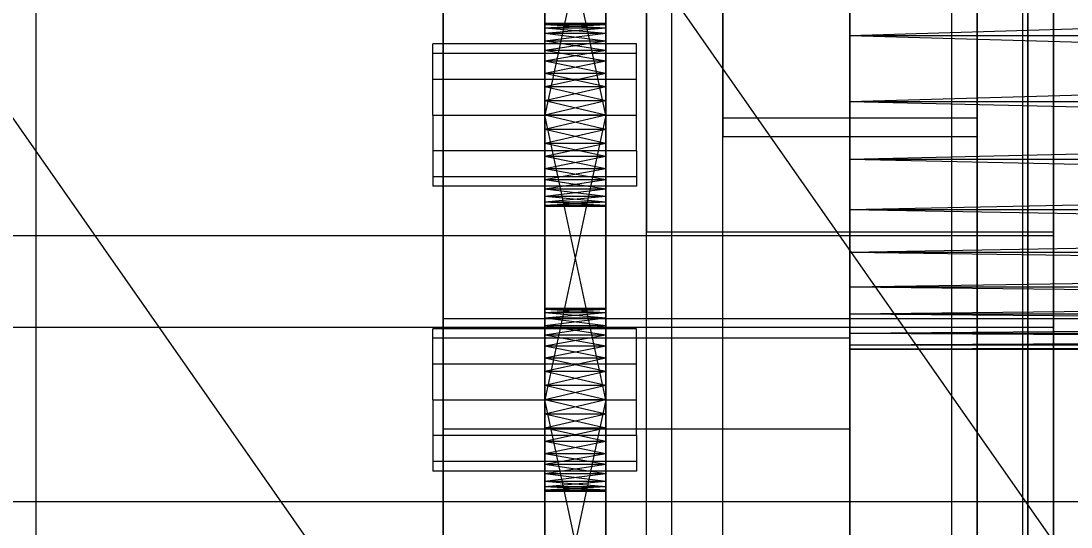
# Model space of a CAD drawing. Header units: millimetres. Extents: x -1970 to 59977, y -50268 to 6837.
# Drawn here: x 1398.5 to 1501.7, y -33946 to -33896.2 of the extents above; entities that cross this region are included whole.
import ezdxf

# ---------------------------------------------------------------- set-up
doc = ezdxf.new("R2010")
doc.units = ezdxf.units.MM
for name, color, linetype, lineweight in [('COTAS_O', 1, 'Continuous', 0), ('frontal_C03', 7, 'Continuous', 0), ('frontal_secador', 7, 'Continuous', 0), ('frontal_tolva', 7, 'Continuous', 0)]:
    doc.layers.add(name, color=color, linetype=linetype, lineweight=lineweight)
doc.dimstyles.new('R19_100', dxfattribs={"dimtxt": 250, "dimasz": 150, "dimexe": 150, "dimexo": 80, "dimgap": 100, "dimtad": 1, "dimtih": 1, "dimtoh": 1, "dimdsep": 46, "dimcen": 0.09, "dimadec": 0, "dimazin": 0, "dimtfac": 1, "dimtdec": 4, "dimtofl": 0, "dimtmove": 0, "dimatfit": 3, "dimfxl": 1, "dimtolj": 1, "dimtzin": 0, "dimarcsym": 0})

# ---------------------------------------------------------------- blocks, each defined once
blk = doc.blocks.new('*D39')
at = {"layer": 'COTAS_O', "color": 0, "lineweight": -2, "transparency": 16777216}
for p, q in [((-1725, -34320), (-1725, -33550)), ((1725, -34320), (1725, -33550)), ((-1575, -33700), (1575, -33700))]:
    blk.add_line(p, q, dxfattribs=at)
at = {"layer": 'COTAS_O', "color": 0, "transparency": 16777216}
for points in [[(-1575, -33675), (-1575, -33725), (-1725, -33700)], [(1575, -33675), (1575, -33725), (1725, -33700)]]:
    blk.add_solid(points, dxfattribs=at)
at = {"layer": 'Defpoints', "color": 0, "transparency": 16777216}
for p in [(1725, -33700), (-1725, -34400), (1725, -34400)]:
    blk.add_point(p, dxfattribs=at)

msp = doc.modelspace()

# ---------------------------------------------------------------- linework, layer by layer
at = {"layer": 'frontal_C03'}
for p, q in [((1500, -32314.944), (1500, -34875.113)), ((1500, -34879.011), (1500, -32318.841)), ((1490, -35975), (1490, -32996.942)), ((1497, -35975), (1497, -32996.942)), ((1490, -35975), (1490, -33266.434)), ((1497, -35975), (1497, -33266.434)), ((1467.5, -33905.804), (1467.5, -33310.844)), ((1492.5, -33905.804), (1492.5, -33310.844)), ((1460, -33916.987), (1460, -33647.495)), ((1500, -33916.987), (1500, -33647.495)), ((1440, -34004.816), (1440, -33657.91)), ((1480, -33657.91), (1480, -34004.816)), ((1440, -33666.893), (1440, -34013.799)), ((1480, -34013.799), (1480, -33666.893)), ((1490, -35975), (1490, -33805.417)), ((1497, -35975), (1497, -33805.417)), ((1460, -34086.651), (1460, -33817.159)), ((1500, -33817.159), (1500, -34086.651)), ((1467.5, -34418.43), (1467.5, -33823.47)), ((1492.5, -33823.47), (1492.5, -34418.43)), ((1462.5, -34158.748), (1462.5, -33833.28)), ((1497.5, -33833.28), (1497.5, -34158.748)), ((1462.5, -34165.485), (1462.5, -33840.017)), ((1497.5, -34165.485), (1497.5, -33840.017)), ((1467.5, -34444.787), (1467.5, -33849.827)), ((1492.5, -34444.787), (1492.5, -33849.827)), ((1467.5, -33851.633), (1467.5, -33907.61)), ((1492.5, -33851.633), (1492.5, -33907.61)), ((1460, -34125.629), (1460, -33856.137)), ((1500, -34125.629), (1500, -33856.137)), ((1460, -33868.264), (1460, -33916.987)), ((1460, -34137.755), (1460, -33868.264)), ((1500, -33916.987), (1500, -33868.264)), ((1500, -33868.264), (1500, -34137.755)), ((1467.5, -33877.64), (1467.5, -33907.61)), ((1492.5, -33907.61), (1492.5, -33877.64)), ((1467.5, -33905.804), (1467.5, -33879.447)), ((1492.5, -33879.447), (1492.5, -33905.804)), ((1500, -33883.261), (1500, -33917.367)), ((1500, -33926.351), (1500, -33892.245)), ((1492.5, -33905.804), (1467.5, -33905.804)), ((1467.5, -33907.61), (1492.5, -33907.61)), ((1460, -33916.987), (1500, -33916.987)), ((1460, -34186.478), (1460, -33916.987)), ((1500, -34186.478), (1500, -33916.987)), ((1500, -33917.367), (-1500, -33917.367)), ((1500, -33926.351), (1500, -33917.367)), ((-1500, -33926.351), (1500, -33926.351)), ((1440, -33936.384), (1440, -33927.401)), ((1440, -33927.401), (1480, -33927.401)), ((1440, -34274.308), (1440, -33927.401)), ((1480, -33927.401), (1480, -33936.384)), ((1480, -33927.401), (1480, -34274.308)), ((1480, -33936.384), (1440, -33936.384)), ((1440, -33936.384), (1440, -34283.291)), ((1480, -34283.291), (1480, -33936.384))]:
    msp.add_line(p, q, dxfattribs=at)
at = {"layer": 'frontal_secador'}
for p, q in [((1400, -36000), (1400, -33000)), ((1400, -36000), (1400, -33075)), ((1400, -34600), (1400, -33075)), ((1400, -35940), (1400, -33075)), ((1400, -34650), (1400, -33075)), ((1400, -36000), (1400, -33250)), ((1480, -33658.5), (1480, -33919)), ((1480, -33914.82), (1480, -33658.5)), ((1480, -33914.82), (1480, -33677.12)), ((1480, -33682.82), (1480, -33897.72)), ((1480, -33682.82), (1480, -33919)), ((1480, -33696.5), (1480, -33897.72)), ((1450, -33908.281), (1450, -33869.481)), ((1456, -33869.481), (1456, -33908.281)), ((1450, -33871.136), (1450, -33908.281)), ((1456, -33908.281), (1456, -33871.136)), ((1450, -33908.281), (1450, -33873.414)), ((1456, -33873.414), (1456, -33908.281)), ((1450, -33905.5), (1450, -33876.092)), ((1450, -33908.281), (1450, -33876.092)), ((1456, -33876.092), (1456, -33905.5)), ((1456, -33876.092), (1456, -33908.281)), ((1450, -33877.5), (1450, -33905.5)), ((1456, -33905.5), (1450, -33877.5)), ((1456, -33877.5), (1450, -33905.5)), ((1456, -33905.5), (1456, -33877.5)), ((1480, -33897.72), (1480, -33890.5)), ((1480, -33904.18), (1480, -33890.5)), ((1480, -33914.82), (1480, -33890.5)), ((1715, -33890.5), (1480, -33897.72)), ((1450, -33896.611), (1450, -33896.5)), ((1456, -33896.611), (1450, -33896.5)), ((1456, -33896.5), (1450, -33896.5)), ((1456, -33896.5), (1450, -33896.611)), ((1450, -33896.611), (1450, -33897.481)), ((1450, -33896.94), (1450, -33896.611)), ((1450, -33896.611), (1450, -33899.136)), ((1456, -33896.94), (1450, -33896.611)), ((1456, -33896.611), (1450, -33896.611)), ((1456, -33896.611), (1450, -33896.94)), ((1456, -33896.611), (1456, -33896.5)), ((1456, -33897.481), (1456, -33896.611)), ((1456, -33896.611), (1456, -33896.94)), ((1456, -33899.136), (1456, -33896.611)), ((1450, -33897.481), (1450, -33896.94)), ((1456, -33897.481), (1450, -33896.94)), ((1456, -33896.94), (1450, -33896.94)), ((1456, -33896.94), (1450, -33897.481)), ((1450, -33897.481), (1450, -33899.136)), ((1450, -33898.219), (1450, -33897.481)), ((1450, -33901.414), (1450, -33897.481)), ((1450, -33936.281), (1450, -33897.481)), ((1456, -33898.219), (1450, -33897.481)), ((1456, -33897.481), (1450, -33897.481)), ((1456, -33897.481), (1450, -33898.219)), ((1456, -33896.94), (1456, -33897.481)), ((1456, -33899.136), (1456, -33897.481)), ((1456, -33897.481), (1456, -33898.219)), ((1456, -33897.481), (1456, -33901.414)), ((1456, -33897.481), (1456, -33936.281)), ((1439, -33899.438), (1439, -33898.5)), ((1459, -33898.5), (1439, -33898.5)), ((1450, -33899.136), (1450, -33898.219)), ((1456, -33899.136), (1450, -33898.219)), ((1456, -33898.219), (1450, -33898.219)), ((1456, -33898.219), (1450, -33899.136)), ((1456, -33898.219), (1456, -33899.136)), ((1459, -33899.438), (1459, -33898.5)), ((1480, -33897.72), (1480, -33909.88)), ((1480, -33904.18), (1480, -33897.72)), ((1480, -33897.72), (1480, -33919)), ((1715, -33904.18), (1480, -33897.72)), ((1715, -33897.72), (1480, -33897.72)), ((1715, -33897.72), (1480, -33904.18)), ((1439, -33902), (1439, -33899.438)), ((1459, -33899.438), (1439, -33899.438)), ((1450, -33899.136), (1450, -33901.414)), ((1450, -33900.21), (1450, -33899.136)), ((1450, -33899.136), (1450, -33904.092)), ((1450, -33899.136), (1450, -33936.281)), ((1456, -33900.21), (1450, -33899.136)), ((1456, -33899.136), (1450, -33899.136)), ((1456, -33899.136), (1450, -33900.21)), ((1456, -33901.414), (1456, -33899.136)), ((1456, -33899.136), (1456, -33900.21)), ((1456, -33904.092), (1456, -33899.136)), ((1456, -33936.281), (1456, -33899.136)), ((1459, -33902), (1459, -33899.438)), ((1450, -33901.414), (1450, -33900.21)), ((1456, -33901.414), (1450, -33900.21)), ((1456, -33900.21), (1450, -33900.21)), ((1456, -33900.21), (1450, -33901.414)), ((1456, -33900.21), (1456, -33901.414)), ((1450, -33901.414), (1450, -33904.092)), ((1450, -33902.719), (1450, -33901.414)), ((1450, -33936.281), (1450, -33901.414)), ((1456, -33902.719), (1450, -33901.414)), ((1456, -33901.414), (1450, -33901.414)), ((1456, -33901.414), (1450, -33902.719)), ((1456, -33904.092), (1456, -33901.414)), ((1456, -33901.414), (1456, -33902.719)), ((1456, -33901.414), (1456, -33936.281)), ((1439, -33905.5), (1439, -33902)), ((1459, -33902), (1439, -33902)), ((1450, -33904.092), (1450, -33902.719)), ((1456, -33904.092), (1450, -33902.719)), ((1456, -33902.719), (1450, -33902.719)), ((1456, -33902.719), (1450, -33904.092)), ((1456, -33902.719), (1456, -33904.092)), ((1459, -33905.5), (1459, -33902)), ((1450, -33933.5), (1450, -33904.092)), ((1450, -33904.092), (1450, -33905.5)), ((1450, -33936.281), (1450, -33904.092)), ((1456, -33905.5), (1450, -33904.092)), ((1456, -33904.092), (1450, -33904.092)), ((1456, -33904.092), (1450, -33905.5)), ((1456, -33904.092), (1456, -33933.5)), ((1456, -33905.5), (1456, -33904.092)), ((1456, -33904.092), (1456, -33936.281)), ((1480, -33909.88), (1480, -33904.18)), ((1480, -33914.82), (1480, -33904.18)), ((1715, -33909.88), (1480, -33904.18)), ((1715, -33904.18), (1480, -33904.18)), ((1715, -33904.18), (1480, -33909.88)), ((1439, -33905.5), (1439, -33909)), ((1439, -33905.5), (1459, -33905.5)), ((1450, -33905.5), (1450, -33933.5)), ((1456, -33933.5), (1450, -33905.5)), ((1456, -33905.5), (1450, -33905.5)), ((1456, -33905.5), (1450, -33933.5)), ((1450, -33908.281), (1450, -33905.5)), ((1450, -33905.5), (1450, -33906.908)), ((1456, -33905.5), (1450, -33906.908)), ((1456, -33906.908), (1450, -33905.5)), ((1456, -33933.5), (1456, -33905.5)), ((1456, -33905.5), (1456, -33908.281)), ((1456, -33906.908), (1456, -33905.5)), ((1459, -33909), (1459, -33905.5)), ((1450, -33906.908), (1450, -33908.281)), ((1456, -33906.908), (1450, -33906.908)), ((1456, -33906.908), (1450, -33908.281)), ((1456, -33908.281), (1450, -33906.908)), ((1456, -33908.281), (1456, -33906.908)), ((1439, -33909), (1439, -33911.562)), ((1459, -33909), (1439, -33909)), ((1450, -33910.79), (1450, -33908.281)), ((1450, -33908.281), (1450, -33909.586)), ((1450, -33912.781), (1450, -33908.281)), ((1450, -33914.5), (1450, -33908.281)), ((1456, -33908.281), (1450, -33908.281)), ((1456, -33908.281), (1450, -33909.586)), ((1456, -33909.586), (1450, -33908.281)), ((1456, -33908.281), (1456, -33910.79)), ((1456, -33909.586), (1456, -33908.281)), ((1456, -33908.281), (1456, -33912.781)), ((1456, -33908.281), (1456, -33914.5)), ((1459, -33909), (1459, -33911.562)), ((1450, -33909.586), (1450, -33910.79)), ((1456, -33909.586), (1450, -33909.586)), ((1456, -33909.586), (1450, -33910.79)), ((1456, -33910.79), (1450, -33909.586)), ((1456, -33910.79), (1456, -33909.586)), ((1480, -33909.88), (1480, -33919)), ((1480, -33914.82), (1480, -33909.88)), ((1715, -33914.82), (1480, -33909.88)), ((1715, -33909.88), (1480, -33909.88)), ((1715, -33909.88), (1480, -33914.82)), ((1450, -33912.781), (1450, -33910.79)), ((1450, -33910.79), (1450, -33911.864)), ((1456, -33910.79), (1450, -33910.79)), ((1456, -33910.79), (1450, -33911.864)), ((1456, -33911.864), (1450, -33910.79)), ((1456, -33910.79), (1456, -33912.781)), ((1456, -33911.864), (1456, -33910.79)), ((1439, -33911.562), (1439, -33912.5)), ((1459, -33911.562), (1439, -33911.562)), ((1450, -33911.864), (1450, -33912.781)), ((1456, -33911.864), (1450, -33911.864)), ((1456, -33911.864), (1450, -33912.781)), ((1456, -33912.781), (1450, -33911.864)), ((1456, -33912.781), (1456, -33911.864)), ((1459, -33911.562), (1459, -33912.5)), ((1459, -33912.5), (1439, -33912.5)), ((1450, -33914.06), (1450, -33912.781)), ((1450, -33912.781), (1450, -33913.519)), ((1450, -33914.5), (1450, -33912.781)), ((1456, -33912.781), (1450, -33912.781)), ((1456, -33912.781), (1450, -33913.519)), ((1456, -33913.519), (1450, -33912.781)), ((1456, -33912.781), (1456, -33914.06)), ((1456, -33913.519), (1456, -33912.781)), ((1456, -33912.781), (1456, -33914.5)), ((1450, -33913.519), (1450, -33914.06)), ((1456, -33913.519), (1450, -33913.519)), ((1456, -33913.519), (1450, -33914.06)), ((1456, -33914.06), (1450, -33913.519)), ((1450, -33914.5), (1450, -33914.06)), ((1450, -33914.06), (1450, -33914.389)), ((1456, -33914.06), (1450, -33914.06)), ((1456, -33914.06), (1450, -33914.389)), ((1456, -33914.389), (1450, -33914.06)), ((1456, -33914.06), (1456, -33913.519)), ((1456, -33914.06), (1456, -33914.5)), ((1456, -33914.389), (1456, -33914.06)), ((1450, -33914.389), (1450, -33914.5)), ((1456, -33914.389), (1450, -33914.389)), ((1456, -33914.389), (1450, -33914.5)), ((1456, -33914.5), (1450, -33914.389)), ((1456, -33914.5), (1450, -33914.5)), ((1456, -33914.5), (1456, -33914.389)), ((1480, -33919), (1480, -33914.82)), ((1480, -33922.42), (1480, -33914.82)), ((1480, -33926.98), (1480, -33914.82)), ((1715, -33919), (1480, -33914.82)), ((1715, -33914.82), (1480, -33914.82)), ((1715, -33914.82), (1480, -33919)), ((1480, -33919), (1480, -33925.08)), ((1480, -33922.42), (1480, -33919)), ((1480, -33919), (1480, -33928.12)), ((1480, -33919), (1480, -33926.98)), ((1715, -33922.42), (1480, -33919)), ((1715, -33919), (1480, -33919)), ((1715, -33919), (1480, -33922.42)), ((1480, -33925.08), (1480, -33922.42)), ((1480, -33926.98), (1480, -33922.42)), ((1715, -33925.08), (1480, -33922.42)), ((1715, -33922.42), (1480, -33922.42)), ((1715, -33922.42), (1480, -33925.08)), ((1450, -33924.611), (1450, -33924.5)), ((1456, -33924.611), (1450, -33924.5)), ((1456, -33924.5), (1450, -33924.5)), ((1456, -33924.5), (1450, -33924.611)), ((1456, -33924.611), (1456, -33924.5)), ((1440, -33925.5), (1710, -33925.5)), ((1440, -33943.5), (1440, -33925.5)), ((1450, -33924.611), (1450, -33925.481)), ((1450, -33924.94), (1450, -33924.611)), ((1450, -33924.611), (1450, -33927.136)), ((1456, -33924.94), (1450, -33924.611)), ((1456, -33924.611), (1450, -33924.611)), ((1456, -33924.611), (1450, -33924.94)), ((1450, -33925.481), (1450, -33924.94)), ((1456, -33925.481), (1450, -33924.94)), ((1456, -33924.94), (1450, -33924.94)), ((1456, -33924.94), (1450, -33925.481)), ((1450, -33925.481), (1450, -33927.136)), ((1450, -33926.219), (1450, -33925.481)), ((1450, -33929.414), (1450, -33925.481)), ((1450, -33964.281), (1450, -33925.481)), ((1456, -33926.219), (1450, -33925.481)), ((1456, -33925.481), (1450, -33925.481)), ((1456, -33925.481), (1450, -33926.219)), ((1456, -33925.481), (1456, -33924.611)), ((1456, -33924.611), (1456, -33924.94)), ((1456, -33927.136), (1456, -33924.611)), ((1456, -33924.94), (1456, -33925.481)), ((1456, -33927.136), (1456, -33925.481)), ((1456, -33925.481), (1456, -33926.219)), ((1456, -33925.481), (1456, -33929.414)), ((1456, -33925.481), (1456, -33964.281)), ((1480, -33925.08), (1480, -33928.12)), ((1480, -33926.98), (1480, -33925.08)), ((1715, -33926.98), (1480, -33925.08)), ((1715, -33925.08), (1480, -33925.08)), ((1715, -33925.08), (1480, -33926.98)), ((1439, -33927.438), (1439, -33926.5)), ((1459, -33926.5), (1439, -33926.5)), ((1450, -33927.136), (1450, -33926.219)), ((1456, -33927.136), (1450, -33926.219)), ((1456, -33926.219), (1450, -33926.219)), ((1456, -33926.219), (1450, -33927.136)), ((1456, -33926.219), (1456, -33927.136)), ((1459, -33927.438), (1459, -33926.5)), ((1439, -33930), (1439, -33927.438)), ((1459, -33927.438), (1439, -33927.438)), ((1450, -33927.136), (1450, -33929.414)), ((1450, -33928.21), (1450, -33927.136)), ((1450, -33927.136), (1450, -33932.092)), ((1450, -33927.136), (1450, -33964.281)), ((1456, -33928.21), (1450, -33927.136)), ((1456, -33927.136), (1450, -33927.136)), ((1456, -33927.136), (1450, -33928.21)), ((1456, -33929.414), (1456, -33927.136)), ((1456, -33927.136), (1456, -33928.21)), ((1456, -33932.092), (1456, -33927.136)), ((1456, -33964.281), (1456, -33927.136)), ((1459, -33930), (1459, -33927.438)), ((1480, -33928.5), (1480, -33926.98)), ((1480, -33926.98), (1480, -33928.12)), ((1715, -33928.12), (1480, -33926.98)), ((1715, -33926.98), (1480, -33926.98)), ((1715, -33926.98), (1480, -33928.12)), ((1450, -33929.414), (1450, -33928.21)), ((1456, -33929.414), (1450, -33928.21)), ((1456, -33928.21), (1450, -33928.21)), ((1456, -33928.21), (1450, -33929.414)), ((1456, -33928.21), (1456, -33929.414)), ((1480, -33928.12), (1480, -33928.5)), ((1715, -33928.5), (1480, -33928.12)), ((1715, -33928.12), (1480, -33928.12)), ((1715, -33928.12), (1480, -33928.5)), ((1480, -33928.5), (1715, -33928.5)), ((1450, -33929.414), (1450, -33932.092)), ((1450, -33930.719), (1450, -33929.414)), ((1450, -33964.281), (1450, -33929.414)), ((1456, -33930.719), (1450, -33929.414)), ((1456, -33929.414), (1450, -33929.414)), ((1456, -33929.414), (1450, -33930.719)), ((1456, -33932.092), (1456, -33929.414)), ((1456, -33929.414), (1456, -33930.719)), ((1456, -33929.414), (1456, -33964.281)), ((1439, -33933.5), (1439, -33930)), ((1459, -33930), (1439, -33930)), ((1450, -33932.092), (1450, -33930.719)), ((1456, -33932.092), (1450, -33930.719)), ((1456, -33930.719), (1450, -33930.719)), ((1456, -33930.719), (1450, -33932.092)), ((1456, -33930.719), (1456, -33932.092)), ((1459, -33933.5), (1459, -33930)), ((1450, -33961.5), (1450, -33932.092)), ((1450, -33932.092), (1450, -33933.5)), ((1450, -33964.281), (1450, -33932.092)), ((1456, -33933.5), (1450, -33932.092)), ((1456, -33932.092), (1450, -33932.092)), ((1456, -33932.092), (1450, -33933.5)), ((1456, -33932.092), (1456, -33961.5)), ((1456, -33933.5), (1456, -33932.092)), ((1456, -33932.092), (1456, -33964.281)), ((1439, -33933.5), (1439, -33937)), ((1439, -33933.5), (1459, -33933.5)), ((1450, -33933.5), (1450, -33961.5)), ((1456, -33961.5), (1450, -33933.5)), ((1456, -33933.5), (1450, -33933.5)), ((1456, -33933.5), (1450, -33961.5)), ((1450, -33936.281), (1450, -33933.5)), ((1450, -33933.5), (1450, -33934.908)), ((1456, -33933.5), (1450, -33934.908)), ((1456, -33934.908), (1450, -33933.5)), ((1456, -33961.5), (1456, -33933.5)), ((1456, -33933.5), (1456, -33936.281)), ((1456, -33934.908), (1456, -33933.5)), ((1459, -33937), (1459, -33933.5)), ((1450, -33934.908), (1450, -33936.281)), ((1456, -33934.908), (1450, -33934.908)), ((1456, -33934.908), (1450, -33936.281)), ((1456, -33936.281), (1450, -33934.908)), ((1456, -33936.281), (1456, -33934.908)), ((1450, -33938.79), (1450, -33936.281)), ((1450, -33936.281), (1450, -33937.586)), ((1450, -33940.781), (1450, -33936.281)), ((1450, -33942.5), (1450, -33936.281)), ((1456, -33936.281), (1450, -33936.281)), ((1456, -33936.281), (1450, -33937.586)), ((1456, -33937.586), (1450, -33936.281)), ((1456, -33936.281), (1456, -33938.79)), ((1456, -33937.586), (1456, -33936.281)), ((1456, -33936.281), (1456, -33940.781)), ((1456, -33936.281), (1456, -33942.5)), ((1439, -33937), (1439, -33939.562)), ((1459, -33937), (1439, -33937)), ((1450, -33937.586), (1450, -33938.79)), ((1456, -33937.586), (1450, -33937.586)), ((1456, -33937.586), (1450, -33938.79)), ((1456, -33938.79), (1450, -33937.586)), ((1456, -33938.79), (1456, -33937.586)), ((1459, -33937), (1459, -33939.562)), ((1450, -33940.781), (1450, -33938.79)), ((1450, -33938.79), (1450, -33939.864)), ((1456, -33938.79), (1450, -33938.79)), ((1456, -33938.79), (1450, -33939.864)), ((1456, -33939.864), (1450, -33938.79)), ((1456, -33938.79), (1456, -33940.781)), ((1456, -33939.864), (1456, -33938.79)), ((1439, -33939.562), (1439, -33940.5)), ((1459, -33939.562), (1439, -33939.562)), ((1450, -33939.864), (1450, -33940.781)), ((1456, -33939.864), (1450, -33939.864)), ((1456, -33939.864), (1450, -33940.781)), ((1456, -33940.781), (1450, -33939.864)), ((1456, -33940.781), (1456, -33939.864)), ((1459, -33939.562), (1459, -33940.5)), ((1459, -33940.5), (1439, -33940.5)), ((1450, -33942.06), (1450, -33940.781)), ((1450, -33940.781), (1450, -33941.519)), ((1450, -33942.5), (1450, -33940.781)), ((1456, -33940.781), (1450, -33940.781)), ((1456, -33940.781), (1450, -33941.519)), ((1456, -33941.519), (1450, -33940.781)), ((1456, -33940.781), (1456, -33942.06)), ((1456, -33941.519), (1456, -33940.781)), ((1456, -33940.781), (1456, -33942.5)), ((1450, -33941.519), (1450, -33942.06)), ((1456, -33941.519), (1450, -33941.519)), ((1456, -33941.519), (1450, -33942.06)), ((1456, -33942.06), (1450, -33941.519)), ((1450, -33942.5), (1450, -33942.06)), ((1450, -33942.06), (1450, -33942.389)), ((1456, -33942.06), (1450, -33942.06)), ((1456, -33942.06), (1450, -33942.389)), ((1456, -33942.389), (1450, -33942.06)), ((1456, -33942.06), (1456, -33941.519)), ((1456, -33942.06), (1456, -33942.5)), ((1456, -33942.389), (1456, -33942.06)), ((1450, -33942.389), (1450, -33942.5)), ((1456, -33942.389), (1450, -33942.389)), ((1456, -33942.389), (1450, -33942.5)), ((1456, -33942.5), (1450, -33942.389)), ((1456, -33942.5), (1450, -33942.5)), ((1456, -33942.5), (1456, -33942.389)), ((1325, -33943.5), (2125, -33943.5)), ((1440, -33943.5), (1710, -33943.5))]:
    msp.add_line(p, q, dxfattribs=at)
at = {"layer": 'frontal_tolva'}
for p, q in [((1769.584, -34332.806), (722.584, -32835.806)), ((1720.416, -34367.194), (673.416, -32870.194))]:
    msp.add_line(p, q, dxfattribs=at)

# ---------------------------------------------------------------- dimensions: what is measured, and where the dimension line sits
at = {"layer": 'COTAS_O'}
dim = msp.add_aligned_dim(p1=(-1725, -34400), p2=(1725, -34400), distance=700, text='<> O', dimstyle='R19_100', dxfattribs=at)
dim.commit()
dim.dimension.update_dxf_attribs({"geometry": '*D39', "text_midpoint": (0, -33700)})

doc.saveas('drawing.dxf')
